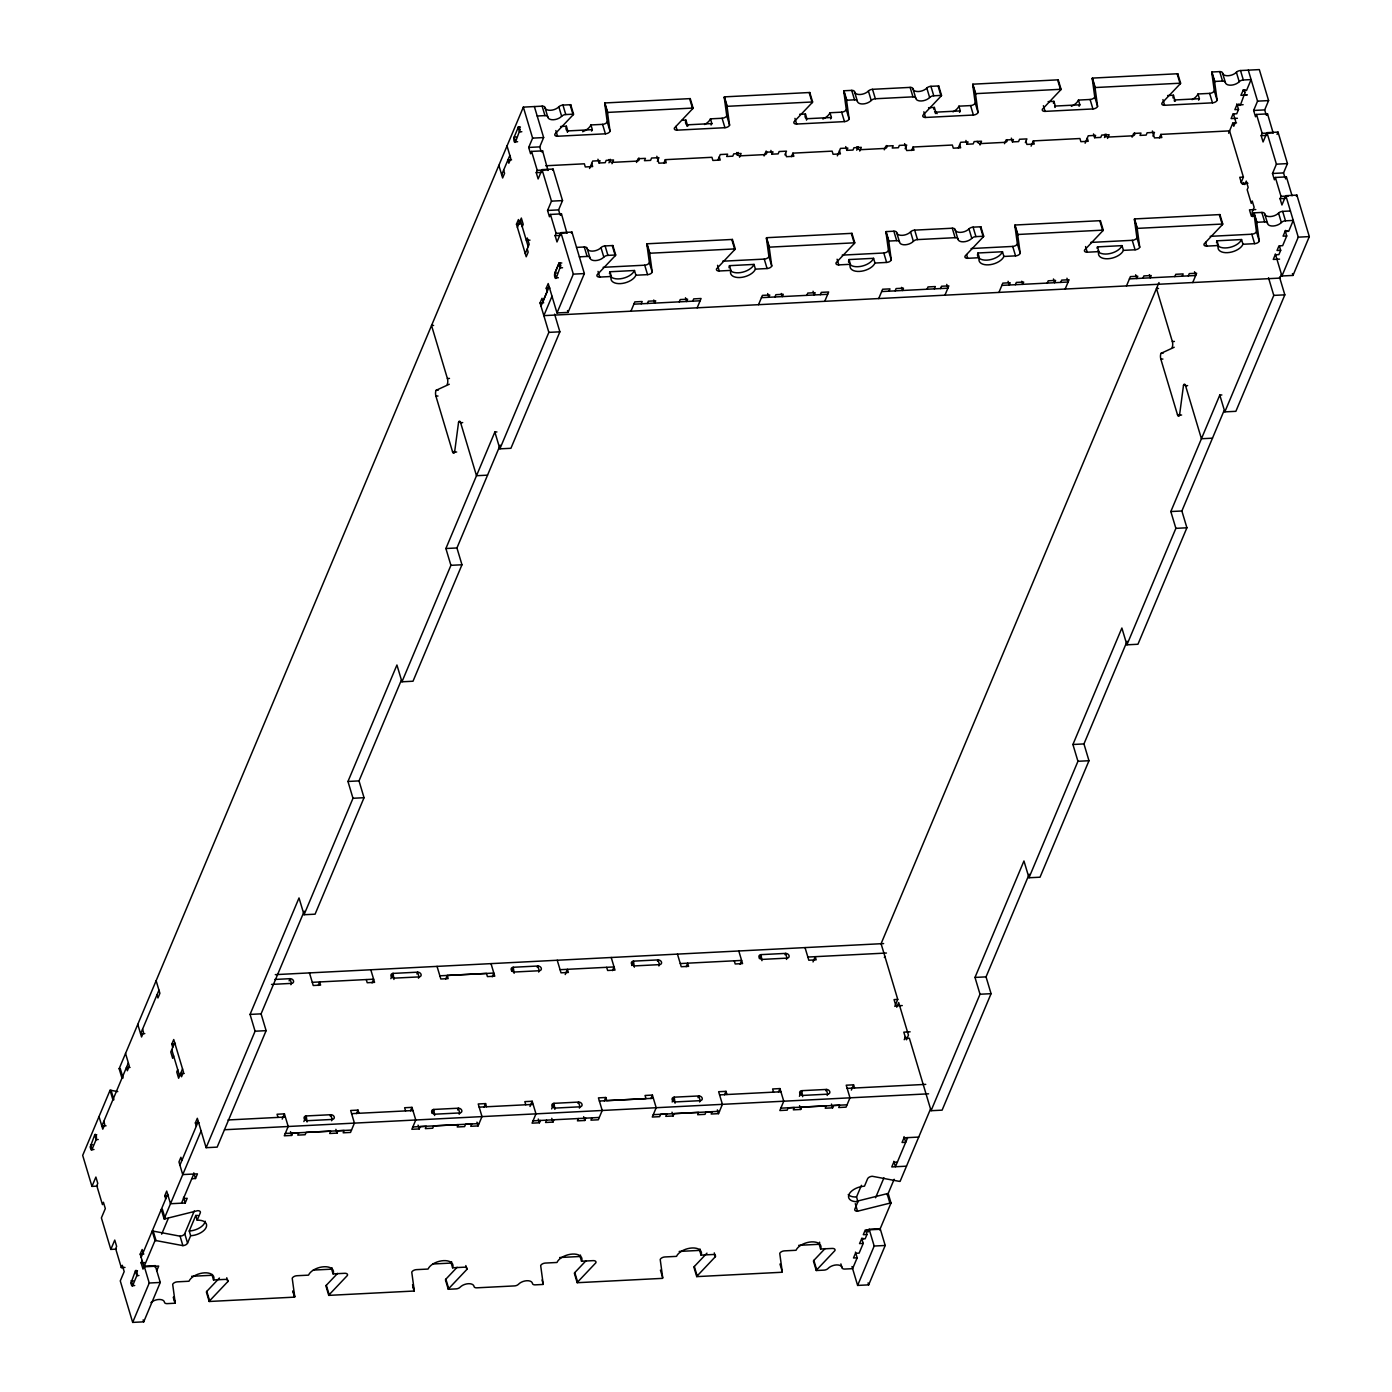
<?xml version="1.0" encoding="UTF-8"?>
<svg xmlns="http://www.w3.org/2000/svg" width="1392" height="1392" viewBox="0 0 1392 1392"><rect width="100%" height="100%" fill="white"/><g stroke="black" fill="none" stroke-linecap="round" stroke-linejoin="round"><path stroke-width="1.5" d="M449.268 384.244L436.114 390.317A3.915 1.34 87.1 0 0 435.905 396.128L452.539 451.704A3.915 1.34 87.1 0 0 454.61 452.104L458.56 422.333L460.63 422.228M1174.204 347.269L1161.05 353.324A3.915 1.34 87.1 0 0 1160.841 359.153L1177.493 414.729A3.915 1.34 87.1 0 0 1179.546 415.129L1183.496 385.358L1185.566 385.253M1285.564 230.359L1283.059 236.153L1286.73 235.961L1285.321 231.229M96.779 1134.793L94.708 1134.898L90.289 1146.921M520.417 127.003L518.346 127.107L514.153 137.095A2.941 1.009 87.1 0 0 514.118 141.218A2.941 1.009 87.1 0 0 515.562 141.827L519.982 129.804M137.495 1270.809L135.424 1270.913L131.005 1282.937M561.811 262.984L559.062 263.123L554.851 273.11L556.295 277.913L560.698 265.82M1238.95 103.774A2.941 1.009 87.1 0 0 1240.498 104.852L1244.918 92.829M1285.408 230.881L1287.478 230.776M117.781 1091.606L111.064 1090.336A3.915 2.14 -16.7 0 0 110.055 1090.284L82.685 1155.395L91.959 1186.384L97.492 1186.106M119.155 1068.673A3.915 2.14 -16.7 0 0 120.251 1068.517L123.07 1077.965A3.915 2.14 -16.7 0 1 121.974 1078.121L119.155 1068.673L523.34 107.132L542.132 106.157A3.915 2.14 -16.7 0 1 544.951 107.532A7.847 4.28 -16.7 0 0 550.588 110.281A7.847 4.28 -16.7 0 0 558.836 106.819A3.915 2.14 -16.7 0 1 562.942 105.096L570.72 104.696L573.539 114.161A3.915 2.14 -16.7 0 1 573.104 114.823L554.869 134.102A3.915 2.14 -16.7 0 0 557.566 136.242L605.398 133.806A3.915 2.14 -16.7 0 0 610.061 131.283L607.573 113.065L604.754 103.617A3.915 2.14 -16.7 0 1 604.876 102.956L690.241 98.606L693.077 108.054A3.915 2.14 -16.7 0 1 692.642 108.733L674.407 128.012A3.915 2.14 -16.7 0 0 677.104 130.152L724.936 127.699A3.915 2.14 -16.7 0 0 729.599 125.193L727.111 106.975L724.275 97.527A3.915 2.14 -16.7 0 1 724.414 96.866L809.779 92.498L812.615 101.964A3.915 2.14 -16.7 0 1 812.18 102.625L793.927 121.904A3.915 2.14 -16.7 0 0 796.642 124.045L844.474 121.609A3.915 2.14 -16.7 0 0 849.137 119.086L846.649 100.868L843.813 91.42A3.915 2.14 -16.7 0 1 843.952 90.758L851.713 90.376A3.915 2.14 -16.7 0 1 854.531 91.75A7.847 4.28 -16.7 0 0 860.152 94.499A7.847 4.28 -16.7 0 0 868.399 91.037A3.915 2.14 -16.7 0 1 872.523 89.314L910.124 87.383A3.915 2.14 -16.7 0 1 912.943 88.757A7.847 4.28 -16.7 0 0 918.581 91.524A7.847 4.28 -16.7 0 0 926.811 88.061A3.915 2.14 -16.7 0 1 930.935 86.321L938.695 85.939L941.531 95.387A3.915 2.14 -16.7 0 1 941.096 96.065L922.861 115.327A3.915 2.14 -16.7 0 0 925.558 117.467L973.391 115.031A3.915 2.14 -16.7 0 0 978.054 112.508L975.566 94.291L972.73 84.842A3.915 2.14 -16.7 0 1 972.869 84.181L1058.233 79.831L1061.069 89.279A3.915 2.14 -16.7 0 1 1060.634 89.958L1042.382 109.237A3.915 2.14 -16.7 0 0 1045.096 111.377L1092.929 108.941A3.915 2.14 -16.7 0 0 1097.592 106.418L1095.104 88.201L1092.268 78.752A3.915 2.14 -16.7 0 1 1092.407 78.091L1177.771 73.741L1180.607 83.189A3.915 2.14 -16.7 0 1 1180.172 83.868L1161.92 103.13A3.915 2.14 -16.7 0 0 1164.617 105.287L1212.467 102.834A3.915 2.14 -16.7 0 0 1217.13 100.328L1214.642 82.111L1211.806 72.645A3.915 2.14 -16.7 0 1 1211.927 72.001L1219.705 71.601A3.915 2.14 -16.7 0 1 1222.507 72.976A7.847 4.28 -16.7 0 0 1228.144 75.725A7.847 4.28 -16.7 0 0 1236.392 72.262A3.915 2.14 -16.7 0 1 1240.516 70.54L1259.325 69.6L1268.599 100.589L1264.684 109.898L1266.215 115.014M93.995 1149.496L91.924 1149.618L96.135 1139.613A2.941 1.009 87.1 0 0 96.152 1135.507A2.941 1.009 87.1 0 0 94.708 1134.898L96.135 1139.613L98.206 1139.509M128.36 1062.931L101.842 1126.024L106.053 1125.815M158.966 990.147L140.609 1033.821L144.803 1033.612M501.677 174.8L509.837 155.399M91.959 1186.384L95.891 1177.058L97.771 1183.374L96.796 1185.706L102.451 1204.602L103.426 1202.27L105.322 1208.569L101.39 1217.896L110.821 1249.407L116.354 1249.129M547.961 170.485L542.602 150.858L531.57 151.415L530.578 153.746L528.699 147.448L532.614 138.121L523.34 107.132M541.036 151.206L539.731 146.873L543.646 137.564L534.371 106.558M542.045 152.163L542.602 150.858M560.141 215.012L558.592 209.896L562.525 200.587L553.094 169.076L542.045 169.633L538.13 178.959L536.251 172.643L537.225 170.329L531.57 151.415M172.73 1047.341L171.79 1044.191L173.739 1039.528L183.483 1072.084L181.534 1076.747L180.595 1073.597L184.266 1073.406M527.237 248.959L528.177 252.126L526.211 256.772L516.467 224.216L518.433 219.553L519.373 222.703M174.696 1042.678L170.764 1052.004L172.66 1058.303L173.635 1055.971M517.406 227.366L521.339 218.057L523.218 224.356L522.244 226.687M552.589 170.242L553.094 169.076M177.724 1069.63L176.749 1071.962L178.628 1078.261L182.543 1068.934M525.271 253.622L529.186 244.313L527.307 238.015L526.333 240.329L530.004 240.155M110.821 1249.407L114.753 1240.081L116.632 1246.379L115.658 1248.711L121.313 1267.625L124.984 1267.433M566.944 233.212L561.463 213.863L550.432 214.438L549.44 216.769L547.561 210.453L551.476 201.144L542.045 169.633M560.906 215.186L561.463 213.863M121.313 1267.625L122.287 1265.293L124.184 1271.592L120.269 1280.918L132.675 1322.4L143.724 1321.843L160.271 1282.45L155.243 1265.641L144.211 1266.215L149.24 1283.024L132.675 1322.4M554.608 314.174L559.88 331.818L510.916 448.294L499.885 448.85L548.848 332.375L540.044 302.969L542.01 298.306L542.95 301.455L547.195 291.363L546.238 288.214L548.204 283.55L557.009 312.956L568.04 312.4L584.362 273.58L571.955 232.081L560.906 232.655L556.991 241.964L555.112 235.666L556.087 233.334L550.432 214.438M589.564 168.502L592.696 161.054L600.056 160.672L599.065 163.003L605.207 162.69L606.181 160.358L613.541 159.976L611.975 163.717M156.739 1270.722L158.705 1266.059L143.985 1266.824L140.192 1254.175L142.158 1249.511L143.098 1252.661M165.7 1198.895L164.761 1195.728L166.709 1191.082L170.503 1203.732L185.223 1202.984L187.189 1198.321L183.5 1198.512M196.307 1126.093L195.367 1122.944L197.316 1118.281L206.12 1147.687L217.152 1147.13L266.116 1030.654L261.087 1013.846L304.239 911.186M141.149 1257.359L167.666 1194.266M179.916 1165.156L198.273 1121.482M571.451 233.247L571.955 232.081M541.001 306.188L549.161 286.769M558.349 277.739L556.278 277.843A2.941 1.009 87.1 0 1 554.834 277.234A2.941 1.009 87.1 0 1 554.851 273.11L558.958 263.488L560.367 268.204M194.271 1210.953L184.736 1233.66A3.915 2.14 -16.7 0 1 180.073 1236.183L153.207 1231.12A3.915 2.14 -16.7 0 0 152.198 1231.085L155.034 1240.533L142.993 1269.104L141.097 1262.805L142.088 1260.473M155.034 1240.533A3.915 2.14 -16.7 0 1 156.043 1240.585L182.891 1245.631A3.915 2.14 -16.7 0 0 187.555 1243.108L190.652 1235.731A13.085 7.134 -16.7 0 0 206.19 1227.344A13.085 7.134 -16.7 0 0 197.194 1220.21L200.291 1212.832A3.915 2.14 -16.7 0 0 197.594 1210.692L165.213 1218.766A3.915 2.14 -16.7 0 1 164.117 1218.905L201.109 1130.93M206.12 1147.687L255.084 1031.211L250.055 1014.42L299.019 897.944L304.048 914.735L315.079 914.179L364.043 797.703L359.014 780.895L401.331 680.218M304.048 914.735L352.994 798.277L347.965 781.469L396.929 664.993L401.957 681.802L413.006 681.227L461.97 564.769L456.941 547.961L500.163 445.127M401.957 681.802L450.921 565.326L445.892 548.518L494.856 432.042L496.927 431.938M551.998 296.235L543.837 315.636L998.917 292.424L1002.832 283.115L1010.192 282.733L1009.217 285.064L1008.086 281.288M608.948 162.829L610.409 159.332M161.663 1234.165L168.362 1218.244M154.721 1266.911L155.243 1265.641M181.534 1203.123L193.766 1173.995M557.009 312.956L573.33 274.137L560.906 232.655M191.818 1178.711L195.506 1178.519L197.455 1173.856L182.735 1174.57M289.118 980.873L290.023 978.68A2.941 2.245 22.8 0 1 293.503 980.908A2.941 2.245 22.8 0 1 291.45 983.413L290.893 984.718M636.509 162.464L638.075 158.723L645.436 158.357L644.461 160.689L650.586 160.376L651.56 158.044L658.921 157.661L657.355 161.402M190.652 1235.731L189.242 1231.015L195.767 1215.477A13.085 7.134 -16.7 0 1 197.942 1215.494M318.194 985.466L319.655 981.969L320.595 985.118L313.235 985.501L309.459 972.869M663.862 163.16L665.324 159.662L711.938 157.296L712.878 160.445L720.238 160.063L719.299 156.913M282.211 1119.098L284.42 1113.861L277.06 1114.244L278 1117.393M630.924 311.199L634.839 301.89L642.199 301.507L641.225 303.839M284.42 1113.861L288.196 1126.493L284.281 1135.802L291.641 1135.437L292.616 1133.105L298.758 1132.792L297.766 1135.124L305.126 1134.741L306.118 1132.409L330.635 1131.157L329.66 1133.488L337.021 1133.123L337.995 1130.791L344.137 1130.478L343.163 1132.81L350.523 1132.427L354.421 1123.083L350.662 1110.485L358.005 1110.103L358.962 1113.252M647.367 303.526L648.341 301.194L655.702 300.811L654.71 303.143L653.77 299.993M303.874 1121.569L306.205 1115.949L330.757 1114.714A2.941 2.245 22.8 0 1 334.219 1116.923A2.941 2.245 22.8 0 1 332.166 1119.429L331.609 1120.734M307.075 1121.987L306.223 1115.966A2.941 2.245 22.8 0 0 304.152 1118.455A2.941 2.245 22.8 0 0 307.632 1120.682L332.166 1119.446L330.757 1114.714L330.2 1116.001M372.064 982.926L373.63 979.185L312.295 982.317M717.907 160.132L720.256 154.547L727.616 154.164L726.641 156.496L732.766 156.182L733.758 153.851L741.118 153.468L739.552 157.209M390.856 978.646L393.066 973.408L417.6 972.173A2.941 2.245 22.8 0 1 421.063 974.4A2.941 2.245 22.8 0 1 419.009 976.906L418.47 978.211M737.081 155.051L738.178 152.441M393.936 979.463L393.066 973.408M679.244 301.89L680.236 299.558L687.596 299.193L686.604 301.525L685.473 297.731M692.746 301.211L693.721 298.88L701.081 298.497L697.166 307.823M356.543 1113.6L358.005 1110.103M416.869 973.93L417.6 972.173L419.009 976.871M764.086 155.956L765.652 152.233L773.012 151.85L772.021 154.181L778.163 153.868L779.137 151.537L786.497 151.154L784.931 154.895M445.753 978.959L447.232 975.461L486.469 973.443L487.426 976.592L494.769 976.21L491.011 963.612M791.422 156.652L792.901 153.155L832.138 151.136L833.077 154.286L840.437 153.903L839.498 150.754M410.518 1110.851L411.98 1107.353L404.62 1107.736L405.577 1110.886M758.501 304.691L762.416 295.382L769.776 295L768.802 297.331L767.671 293.555M411.98 1107.353L415.773 1119.986L411.841 1129.295L419.201 1128.929L420.193 1126.598L426.317 1126.285L425.343 1128.616L432.703 1128.233L433.678 1125.902L458.212 1124.649L457.237 1126.981L464.597 1126.615L465.572 1124.284L471.714 1123.97L470.722 1126.302L478.082 1125.919L481.997 1116.575L478.222 1103.978L485.582 1103.595L486.521 1106.744M774.926 297.018L775.901 294.686L783.261 294.304L782.287 296.635L781.347 293.486M432.129 1113.374L433.782 1109.441L458.316 1108.206A2.941 2.245 22.8 0 1 461.779 1110.416A2.941 2.245 22.8 0 1 459.725 1112.921L459.186 1114.226M492.263 976.784L493.829 973.06L439.855 975.809M837.34 155.869L840.472 148.405L847.832 148.039L846.858 150.353L852.983 150.058L853.957 147.726L861.317 147.343L859.751 151.067M434.652 1115.479L433.782 1109.459A2.941 2.245 22.8 0 0 431.729 1111.947A2.941 2.245 22.8 0 0 435.191 1114.174L459.743 1112.939L458.316 1108.206L457.585 1109.946M511.612 971.198L513.265 967.266L537.799 966.013A2.941 2.245 22.8 0 1 541.279 968.24A2.941 2.245 22.8 0 1 539.226 970.746L538.669 972.051M856.724 150.197L858.203 146.699M514.135 973.304L513.265 967.266A2.941 2.245 22.8 0 0 511.212 969.772A2.941 2.245 22.8 0 0 514.692 971.999L539.226 970.746L537.799 966.013L537.26 967.336M806.821 295.382L807.795 293.068L815.155 292.685L814.181 295.017L813.05 291.241M820.306 294.704L821.297 292.372L828.658 291.989L824.743 301.316M884.285 149.814L885.851 146.09L893.212 145.725L892.237 148.039L898.362 147.726L899.354 145.412L906.714 145.029L905.148 148.753M484.12 1107.092L485.582 1103.595M565.222 974.557L567.431 969.302L568.371 972.451L561.011 972.834L557.235 960.236M911.621 150.493L913.1 147.013L952.354 145.029L953.294 148.178L960.654 147.796L959.714 144.646M530.004 1106.483L532.196 1101.246L524.836 1101.629L525.793 1104.778M878.7 298.567L882.632 289.24L889.993 288.875L889.001 291.189M532.196 1101.246L535.972 1113.844L532.057 1123.17L539.417 1122.787L540.392 1120.456M546.534 1120.142L545.56 1122.474L552.92 1122.109L553.894 1119.777M895.143 290.876L896.117 288.562L903.478 288.179L902.503 290.51L901.564 287.361M551.65 1108.919L553.999 1103.334L578.533 1102.081A2.941 2.245 22.8 0 1 581.995 1104.308A2.941 2.245 22.8 0 1 579.942 1106.814L579.403 1108.119M612.48 970.659L614.046 966.935L560.071 969.685M958.322 147.865L960.689 142.28L968.049 141.897L967.057 144.229L973.199 143.915L974.174 141.584L981.534 141.218L979.968 144.942L980.56 143.585L1005.094 142.332A2.941 2.245 22.8 0 0 1007.077 139.618M554.869 1109.372L553.999 1103.334A2.941 2.245 22.8 0 0 551.945 1105.84A2.941 2.245 22.8 0 0 555.408 1108.067L579.942 1106.814L578.533 1102.081L577.976 1103.386M631.655 965.526L633.482 961.141L658.016 959.906A2.941 2.245 22.8 0 1 661.496 962.133A2.941 2.245 22.8 0 1 659.443 964.639L658.886 965.944M634.352 967.196L633.482 961.141A2.941 2.245 22.8 0 0 631.429 963.664A2.941 2.245 22.8 0 0 634.909 965.891L659.443 964.639L658.016 959.888L657.476 961.228M578.428 1118.524L577.436 1120.856L584.797 1120.473L585.788 1118.141M927.037 289.258L928.012 286.926L935.372 286.561L934.397 288.875M591.913 1117.828L590.939 1120.16L598.299 1119.794L602.214 1110.468L598.438 1097.87L605.798 1097.488L606.738 1100.637L645.992 1098.619L645.053 1095.469L652.413 1095.086L656.189 1107.719L652.274 1117.045L659.634 1116.662L660.608 1114.331L666.733 1114.018L665.759 1116.349L673.119 1115.966L674.093 1113.652L698.627 1112.399L697.653 1114.714L705.013 1114.348L705.988 1112.017L712.13 1111.703L711.155 1114.035L718.516 1113.652L722.413 1104.326L718.637 1091.711L725.998 1091.345L726.955 1094.495M940.522 288.562L941.497 286.247L948.857 285.865L944.942 295.174M1004.502 143.689L1006.068 139.966L1013.428 139.583L1012.454 141.914L1018.579 141.601L1019.553 139.27L1026.913 138.904L1025.347 142.628M604.337 1100.985L605.798 1097.488M686.186 966.692L687.648 963.194L688.588 966.344L681.227 966.727L677.452 954.094M1031.107 146.143L1033.316 140.905L1079.931 138.521L1080.871 141.671L1088.231 141.288L1087.291 138.139M650.934 1098.584L652.413 1095.086M1015.342 284.751L1016.334 282.419L1023.694 282.054L1022.702 284.386L1021.763 281.219M672.179 1101.977L674.198 1097.174L698.749 1095.956A2.941 2.245 22.8 0 1 702.194 1098.149A2.941 2.245 22.8 0 1 700.141 1100.654L699.602 1101.959M675.068 1103.212L674.215 1097.209A2.941 2.245 22.8 0 0 672.145 1099.68A2.941 2.245 22.8 0 0 675.625 1101.907L700.159 1100.672L698.749 1095.956L698.001 1097.679M740.057 964.151L741.623 960.428L680.288 963.56M1085.116 143.219L1088.248 135.772L1095.608 135.389L1094.634 137.721L1100.759 137.408L1101.751 135.076L1109.111 134.711L1107.545 138.434M1104.5 137.547L1105.979 134.05M759.406 958.583L761.059 954.634L785.593 953.398A2.941 2.245 22.8 0 1 789.055 955.625A2.941 2.245 22.8 0 1 787.002 958.131L786.463 959.436M1104.709 137.164L1105.805 134.537M761.929 960.689L761.059 954.634A2.941 2.245 22.8 0 0 759.005 957.157A2.941 2.245 22.8 0 0 762.468 959.384L787.002 958.131L785.593 953.381L785.036 954.721M1047.236 283.133L1048.228 280.801L1055.588 280.418L1054.597 282.75L1053.466 278.974M1060.739 282.437L1061.713 280.105L1069.073 279.74L1065.158 289.049L998.899 292.39M724.536 1094.825L725.998 1091.345M1132.061 137.182L1133.645 133.458L1140.988 133.075L1140.013 135.407L1146.155 135.094L1147.13 132.762L1154.49 132.397L1152.924 136.12M813.015 961.942L815.225 956.687L816.164 959.836L808.804 960.219L805.028 947.587M1159.414 137.878L1160.876 134.398L1229.571 130.883L1243.404 177.097L1241.212 182.335M778.511 1092.076L779.972 1088.579L772.612 1088.962L773.552 1092.111M1142.919 278.243L1143.893 275.912L1151.254 275.546L1150.279 277.878L1149.34 274.711M799.426 1096.287L801.775 1090.667L826.309 1089.449A2.941 2.245 22.8 0 1 829.771 1091.641A2.941 2.245 22.8 0 1 827.718 1094.147L827.161 1095.452M802.645 1096.705L801.775 1090.702A2.941 2.245 22.8 0 0 799.721 1093.172A2.941 2.245 22.8 0 0 803.184 1095.4L827.718 1094.164L826.309 1089.449L825.752 1090.736M779.972 1088.579L783.748 1101.211L779.833 1110.538L787.193 1110.155L788.185 1107.823L794.31 1107.51L793.336 1109.842L800.696 1109.459L801.67 1107.145L826.204 1105.892L825.23 1108.223L832.59 1107.841L833.564 1105.509L839.689 1105.196L838.715 1107.527L846.075 1107.145L849.99 1097.818M1158.997 282.541L881.084 943.706L897.753 999.404L894.812 1006.399M1228.597 133.197L1232.825 123.105L1236.514 122.914M1236.844 103.808L1238.532 109.481L1236.74 113.761L1233.068 113.953L1231.102 118.598L1237.418 118.285M884.355 957.487L884.842 956.321M1174.813 276.625L1175.788 274.294L1183.148 273.911L1182.173 276.242M1273.141 132.919L1267.538 113.883L1256.506 114.44L1255.532 116.771L1253.635 110.473L1257.55 101.146L1248.276 70.139M1188.298 275.929L1189.29 273.598L1196.65 273.232L1192.735 282.541L1126.476 285.882M851.365 1090.075L853.574 1084.838L846.214 1085.203L849.99 1097.836M1266.998 115.188L1267.538 113.883M1284.955 177.654L1283.546 172.921L1287.461 163.595L1278.03 132.101L1266.981 132.658L1263.066 141.967L1261.187 135.668L1262.161 133.336L1256.506 114.44M896.726 1007.216L898.693 1002.553L908.437 1035.109L906.47 1039.772L905.531 1036.622L904.226 1039.72M1242.638 184.336L1243.369 182.578L1243.909 184.353M1244.796 184.562L1246.275 181.082L1248.154 187.381L1247.18 189.712L1251.269 203.354L1252.243 201.022L1254.14 207.338L1252.174 211.984L1252.504 216.595M1277.056 134.415L1278.03 132.101M1292.072 195.802L1286.399 176.888L1275.368 177.463L1274.393 179.794L1272.497 173.478L1276.412 164.169L1266.981 132.658M856.741 1201.261L887.087 1193.692A3.915 2.14 -16.7 0 1 888.183 1193.536L891.019 1203.001A3.915 2.14 -16.7 0 0 889.923 1203.14L857.542 1211.214A3.915 2.14 -16.7 0 1 854.845 1209.074L857.942 1201.696L856.532 1196.963L861.422 1185.323M1285.547 178.924L1286.399 176.888M1275.35 253.936L1281.945 275.981L1292.994 275.425L1309.315 236.605L1296.892 195.106L1285.843 195.68L1281.928 204.989L1280.048 198.691L1281.023 196.359L1275.368 177.463M875.568 1197.764L883.937 1177.841M1296.404 196.272L1296.892 195.106M855.471 1252.121L857.176 1257.794L852.6 1268.669L844.84 1269.052A3.915 2.14 -16.7 0 1 842.021 1267.677A7.847 4.28 -16.7 0 0 836.401 1264.928A7.847 4.28 -16.7 0 0 828.153 1268.39A3.915 2.14 -16.7 0 1 824.029 1270.13L816.269 1270.513L813.433 1261.065A3.915 2.14 -16.7 0 1 813.868 1260.386L825.091 1248.537M861.961 1238.08A2.941 1.009 87.1 0 1 861.787 1238.654L863.214 1243.421L859.125 1253.131L855.454 1253.322L853.487 1257.985L857.176 1257.794M865.841 1230.719L866.972 1234.495L865.163 1238.776L861.491 1238.95M851.974 1266.563L857.629 1285.425L868.66 1284.868L885.208 1245.475L880.179 1228.666L869.147 1229.24L867.929 1232.129L867.216 1229.762M907.671 1137.577L895.439 1166.705L893.821 1161.293M1029.193 874.211L986.041 976.871L991.069 993.679L942.106 1110.155L931.057 1110.712L980.02 994.236L974.992 977.428L1023.955 860.969L1028.984 877.76L1040.015 877.204L1088.979 760.728L1083.95 743.92L1127.102 641.277M1028.984 877.76L1077.947 761.285L1072.919 744.494L1121.882 628.018L1126.911 644.827L1137.943 644.252L1186.906 527.777L1181.878 510.986L1223.951 410.884M1126.911 644.827L1175.875 528.351L1170.829 511.543L1219.792 395.067L1221.863 394.963M1279.561 246.541L1280.692 250.316L1278.9 254.597L1275.211 254.788L1273.262 259.434L1279.561 259.121M1286.73 235.961L1282.658 245.671L1278.97 245.845L1277.021 250.508L1280.692 250.316M887.452 1195.206L894.151 1179.268M879.657 1229.936L880.179 1228.666M857.942 1201.696A13.085 7.134 -16.7 0 1 848.946 1194.562A13.085 7.134 -16.7 0 1 864.484 1186.175L867.581 1178.798A3.915 2.14 -16.7 0 1 872.245 1176.275L899.093 1181.321A3.915 2.14 -16.7 0 0 900.102 1181.373L930.413 1109.267M891.019 1203.001L879.97 1229.275L865.25 1230.023L863.284 1234.687L866.972 1234.495M1281.458 274.224L1279.822 278.104L1192.735 282.541M857.629 1285.425L874.176 1246.031L869.147 1229.24M1279.544 277.199L1284.833 294.843L1235.87 411.319L1224.821 411.875L1273.784 295.4L1268.512 277.756M1281.945 275.981L1298.266 237.162L1285.843 195.68M576.532 247.393L584.292 246.993A3.915 2.14 -16.7 0 1 587.111 248.368A7.847 4.28 -16.7 0 0 592.731 251.117A7.847 4.28 -16.7 0 0 600.979 247.654A3.915 2.14 -16.7 0 1 605.102 245.932L612.863 245.531L615.699 254.997A3.915 2.14 -16.7 0 1 615.264 255.658L597.011 274.937A3.915 2.14 -16.7 0 0 599.726 277.078L611.366 276.486A13.085 7.134 -16.7 0 0 620.38 283.62A13.085 7.134 -16.7 0 0 635.9 275.233L647.558 274.642A3.915 2.14 -16.7 0 0 652.222 272.119L649.733 253.901L646.897 244.453A3.915 2.14 -16.7 0 1 647.036 243.791L732.401 239.441L735.237 248.89A3.915 2.14 -16.7 0 1 734.802 249.568L716.549 268.847A3.915 2.14 -16.7 0 0 719.246 270.988L730.904 270.396A13.085 7.134 -16.7 0 0 739.918 277.53A13.085 7.134 -16.7 0 0 755.438 269.143L767.096 268.534A3.915 2.14 -16.7 0 0 771.76 266.029L769.271 247.811L766.435 238.363A3.915 2.14 -16.7 0 1 766.557 237.701L851.939 233.334L854.775 242.8A3.915 2.14 -16.7 0 1 854.34 243.461L836.087 262.74A3.915 2.14 -16.7 0 0 838.784 264.88L850.442 264.289A13.085 7.134 -16.7 0 0 859.438 271.423A13.085 7.134 -16.7 0 0 874.976 263.036L886.634 262.444A3.915 2.14 -16.7 0 0 891.28 259.921L888.809 241.703L885.973 232.255A3.915 2.14 -16.7 0 1 886.095 231.594L893.855 231.211A3.915 2.14 -16.7 0 1 896.674 232.586A7.847 4.28 -16.7 0 0 902.312 235.335A7.847 4.28 -16.7 0 0 910.559 231.872A3.915 2.14 -16.7 0 1 914.683 230.132L952.285 228.218A3.915 2.14 -16.7 0 1 955.103 229.593A7.847 4.28 -16.7 0 0 960.724 232.36A7.847 4.28 -16.7 0 0 968.971 228.897A3.915 2.14 -16.7 0 1 973.095 227.157L980.855 226.757L983.692 236.222A3.915 2.14 -16.7 0 1 983.257 236.901L965.004 256.163A3.915 2.14 -16.7 0 0 967.701 258.303L979.359 257.711A13.085 7.134 -16.7 0 0 988.372 264.845A13.085 7.134 -16.7 0 0 1003.893 256.459L1015.551 255.867A3.915 2.14 -16.7 0 0 1020.214 253.344L1017.726 235.126L1014.89 225.678A3.915 2.14 -16.7 0 1 1015.012 225.017L1100.393 220.667L1103.23 230.115A3.915 2.14 -16.7 0 1 1102.795 230.794L1084.542 250.073A3.915 2.14 -16.7 0 0 1087.239 252.213L1098.897 251.621A13.085 7.134 -16.7 0 0 1107.893 258.755A13.085 7.134 -16.7 0 0 1123.431 250.369L1135.089 249.777A3.915 2.14 -16.7 0 0 1139.735 247.254L1137.264 229.036L1134.428 219.588A3.915 2.14 -16.7 0 1 1134.55 218.927L1219.931 214.577L1222.75 224.025A3.915 2.14 -16.7 0 1 1222.333 224.704L1204.08 243.965A3.915 2.14 -16.7 0 0 1206.777 246.123L1218.435 245.514A13.085 7.134 -16.7 0 0 1227.431 252.665A13.085 7.134 -16.7 0 0 1242.969 244.261L1254.627 243.67A3.915 2.14 -16.7 0 0 1259.273 241.164L1256.802 222.946L1253.966 213.481A3.915 2.14 -16.7 0 1 1254.088 212.837L1261.848 212.437A3.915 2.14 -16.7 0 1 1264.667 213.811A7.847 4.28 -16.7 0 0 1270.304 216.56A7.847 4.28 -16.7 0 0 1278.552 213.098A3.915 2.14 -16.7 0 1 1282.676 211.375L1290.436 210.975M816.269 1270.513A3.915 2.14 -16.7 0 1 816.704 1269.852L834.939 1250.573A3.915 2.14 -16.7 0 0 832.242 1248.433L820.584 1249.024A13.085 7.134 -16.7 0 0 811.588 1241.89A13.085 7.134 -16.7 0 0 796.05 1250.277L784.409 1250.869A3.915 2.14 -16.7 0 0 779.746 1253.392L782.234 1271.609A3.915 2.14 -16.7 0 1 782.095 1272.253L696.731 1276.621A3.915 2.14 -16.7 0 1 697.166 1275.942L715.401 1256.663A3.915 2.14 -16.7 0 0 712.704 1254.523L701.046 1255.114A13.085 7.134 -16.7 0 0 692.05 1247.98A13.085 7.134 -16.7 0 0 676.529 1256.367L664.871 1256.959A3.915 2.14 -16.7 0 0 660.208 1259.482L662.696 1277.699A3.915 2.14 -16.7 0 1 662.575 1278.361L577.193 1282.711A3.915 2.14 -16.7 0 1 577.628 1282.032L595.88 1262.77A3.915 2.14 -16.7 0 0 593.166 1260.63L581.525 1261.222A13.085 7.134 -16.7 0 0 572.512 1254.07A13.085 7.134 -16.7 0 0 556.991 1262.474L545.333 1263.066A3.915 2.14 -16.7 0 0 540.67 1265.572L543.158 1283.789A3.915 2.14 -16.7 0 1 543.037 1284.451L535.276 1284.851A3.915 2.14 -16.7 0 1 532.457 1283.476A7.847 4.28 -16.7 0 0 526.82 1280.727A7.847 4.28 -16.7 0 0 518.572 1284.19A3.915 2.14 -16.7 0 1 514.448 1285.912L476.847 1287.826A3.915 2.14 -16.7 0 1 474.028 1286.452A7.847 4.28 -16.7 0 0 468.408 1283.702A7.847 4.28 -16.7 0 0 460.16 1287.165A3.915 2.14 -16.7 0 1 456.037 1288.888L448.276 1289.288A3.915 2.14 -16.7 0 1 448.711 1288.609L466.946 1269.347A3.915 2.14 -16.7 0 0 464.249 1267.19L452.591 1267.799A13.085 7.134 -16.7 0 0 443.596 1260.647A13.085 7.134 -16.7 0 0 428.075 1269.052L416.417 1269.643A3.915 2.14 -16.7 0 0 411.754 1272.149L414.242 1290.367A3.915 2.14 -16.7 0 1 414.12 1291.028L328.738 1295.378A3.915 2.14 -16.7 0 1 329.173 1294.717L347.426 1275.437A3.915 2.14 -16.7 0 0 344.711 1273.297L333.071 1273.889A13.085 7.134 -16.7 0 0 324.058 1266.755A13.085 7.134 -16.7 0 0 308.537 1275.142L296.879 1275.733A3.915 2.14 -16.7 0 0 292.216 1278.256L294.704 1296.474A3.915 2.14 -16.7 0 1 294.582 1297.135L209.2 1301.485L206.381 1292.037A3.915 2.14 -16.7 0 1 206.799 1291.358L219.431 1278.013M209.2 1301.485A3.915 2.14 -16.7 0 1 209.635 1300.807L227.888 1281.527L226.757 1277.752M328.738 1295.378L325.902 1285.93A3.915 2.14 -16.7 0 1 326.337 1285.251L337.577 1273.402M448.276 1289.288L445.44 1279.84A3.915 2.14 -16.7 0 1 445.875 1279.161L457.098 1267.294M577.193 1282.711L574.357 1273.262A3.915 2.14 -16.7 0 1 574.792 1272.584L586.032 1260.717M696.731 1276.621L693.895 1267.155A3.915 2.14 -16.7 0 1 694.33 1266.494L706.962 1253.148M537.208 116.006L544.968 115.606A3.915 2.14 -16.7 0 1 547.787 116.98A7.847 4.28 -16.7 0 0 553.407 119.747A7.847 4.28 -16.7 0 0 561.655 116.284A3.915 2.14 -16.7 0 1 565.778 114.544L573.539 114.161M607.573 113.065A3.915 2.14 -16.7 0 1 607.695 112.404L693.077 108.054M727.111 106.975A3.915 2.14 -16.7 0 1 727.233 106.314L812.615 101.964M846.649 100.868A3.915 2.14 -16.7 0 1 846.771 100.224L854.531 99.824A3.915 2.14 -16.7 0 1 857.35 101.198A7.847 4.28 -16.7 0 0 862.988 103.948A7.847 4.28 -16.7 0 0 871.235 100.485A3.915 2.14 -16.7 0 1 875.359 98.762L912.961 96.848A3.915 2.14 -16.7 0 1 915.779 98.223A7.847 4.28 -16.7 0 0 921.4 100.972A7.847 4.28 -16.7 0 0 929.647 97.51A3.915 2.14 -16.7 0 1 933.771 95.787L941.531 95.387M975.566 94.291A3.915 2.14 -16.7 0 1 975.688 93.647L1061.069 89.279M1095.104 88.201A3.915 2.14 -16.7 0 1 1095.226 87.539L1180.607 83.189M1214.642 82.111A3.915 2.14 -16.7 0 1 1214.764 81.449L1222.524 81.049A3.915 2.14 -16.7 0 1 1225.343 82.424A7.847 4.28 -16.7 0 0 1230.98 85.173A7.847 4.28 -16.7 0 0 1239.228 81.71A3.915 2.14 -16.7 0 1 1243.334 79.988L1251.112 79.588L1246.536 90.463L1242.847 90.654M1245.353 90.028L1243.282 90.132L1240.898 95.317L1247.197 94.987M560.558 126.498L566.387 126.202L567.797 130.918A13.085 7.134 -16.7 0 0 567.414 132.327M582.639 131.735A13.085 7.134 -16.7 0 0 590.921 124.949L602.579 124.358A3.915 2.14 -16.7 0 0 607.225 121.835L604.754 103.617M682.045 120.304L685.925 120.095A13.085 7.134 -16.7 0 0 687.926 125.889M704.561 124.514A13.085 7.134 -16.7 0 0 710.459 118.842L722.1 118.25A3.915 2.14 -16.7 0 0 726.763 115.745L724.275 97.527M799.634 114.301L805.463 114.005L806.873 118.72A13.085 7.134 -16.7 0 0 806.49 120.13M822.916 119.016A13.085 7.134 -16.7 0 0 829.997 112.752L841.638 112.16A3.915 2.14 -16.7 0 0 846.301 109.637L843.813 91.42M928.551 107.723L934.38 107.428L935.789 112.16A13.085 7.134 -16.7 0 0 935.407 113.552M953.015 111.847A13.085 7.134 -16.7 0 0 958.914 106.175L970.572 105.583A3.915 2.14 -16.7 0 0 975.218 103.06L972.73 84.842M1048.089 101.633L1053.918 101.338L1055.327 106.053A13.085 7.134 -16.7 0 0 1054.945 107.462M1071.37 106.331A13.085 7.134 -16.7 0 0 1078.452 100.085L1090.093 99.476A3.915 2.14 -16.7 0 0 1094.756 96.97L1092.268 78.752M1167.627 95.526L1173.456 95.23L1174.865 99.963A13.085 7.134 -16.7 0 0 1174.483 101.355M1192.074 99.65A13.085 7.134 -16.7 0 0 1197.99 93.977L1209.631 93.386A3.915 2.14 -16.7 0 0 1214.294 90.863L1211.806 72.645M519.755 131.84L521.826 131.735M1244.709 94.865L1246.78 94.76M567.797 130.918L592.331 129.665L590.921 124.949M686.952 126.22A13.085 7.134 -16.7 0 1 687.335 124.828L711.869 123.575L710.459 118.842M806.873 118.72L831.407 117.485L829.997 112.752M935.789 112.16L960.323 110.908L958.914 106.175M1055.327 106.053L1079.861 104.8L1078.452 100.085M1174.865 99.963L1199.399 98.71L1197.99 93.977M516.223 136.99L514.153 137.095L515.562 141.81L517.633 141.723M532.614 138.121L543.646 137.564M1257.55 101.146L1268.599 100.589M1243.126 104.696L1236.809 105.009L1234.861 109.672L1238.532 109.481M528.699 147.448L539.731 146.873M1253.635 110.473L1264.684 109.898M511.577 159.889L507.889 160.08L508.828 163.229L510.794 158.566L507.019 145.934M545.734 165.77L584.362 163.804L585.301 166.953L592.661 166.57L591.722 163.421M537.225 170.329L548.257 169.754M1262.161 133.336L1273.21 132.779M536.251 172.643L541.766 172.364M1261.187 135.668L1266.703 135.389M551.476 201.144L562.525 200.587M1276.412 164.169L1287.461 163.595M547.561 210.453L558.592 209.896M1272.497 173.478L1283.546 172.921M1243.404 177.097L1239.733 177.289L1241.612 183.587L1247.928 183.274M516.467 224.216L520.156 224.025M556.087 233.334L567.118 232.777M1281.023 196.359L1288.383 195.994M555.112 235.666L560.628 235.387M1280.048 198.691L1285.564 198.412M1255.775 209.531L1249.477 209.844L1251.356 216.143L1255.045 215.969M579.35 256.841L587.111 256.441A3.915 2.14 -16.7 0 1 589.93 257.816A7.847 4.28 -16.7 0 0 595.567 260.582A7.847 4.28 -16.7 0 0 603.815 257.12A3.915 2.14 -16.7 0 1 607.939 255.38L615.699 254.997M649.733 253.901A3.915 2.14 -16.7 0 1 649.855 253.24L735.237 248.89M769.271 247.811A3.915 2.14 -16.7 0 1 769.393 247.15L854.775 242.8M888.809 241.703A3.915 2.14 -16.7 0 1 888.931 241.06L896.692 240.659A3.915 2.14 -16.7 0 1 899.51 242.034A7.847 4.28 -16.7 0 0 905.148 244.783A7.847 4.28 -16.7 0 0 913.378 241.321A3.915 2.14 -16.7 0 1 917.502 239.598L955.103 237.684A3.915 2.14 -16.7 0 1 957.922 239.059A7.847 4.28 -16.7 0 0 963.56 241.808A7.847 4.28 -16.7 0 0 971.807 238.345A3.915 2.14 -16.7 0 1 975.931 236.623L983.692 236.222M1017.726 235.126A3.915 2.14 -16.7 0 1 1017.848 234.482L1103.23 230.115M1137.264 229.036A3.915 2.14 -16.7 0 1 1137.386 228.375L1222.75 224.025M1256.802 222.946A3.915 2.14 -16.7 0 1 1256.924 222.285L1264.684 221.885A3.915 2.14 -16.7 0 1 1267.503 223.259A7.847 4.28 -16.7 0 0 1273.123 226.009A7.847 4.28 -16.7 0 0 1281.371 222.546A3.915 2.14 -16.7 0 1 1285.495 220.823L1293.255 220.423L1288.696 231.298L1285.007 231.49M560.471 267.856L562.542 267.751M603.136 267.316L644.722 265.193A3.915 2.14 -16.7 0 0 649.385 262.67L646.897 244.453M722.657 261.209L764.26 259.086A3.915 2.14 -16.7 0 0 768.923 256.563L766.435 238.363M842.195 255.119L883.798 252.996A3.915 2.14 -16.7 0 0 888.461 250.473L885.973 232.255M971.111 248.542L1012.715 246.419A3.915 2.14 -16.7 0 0 1017.378 243.896L1014.89 225.678M1090.649 242.434L1132.253 240.311A3.915 2.14 -16.7 0 0 1136.916 237.806L1134.428 219.588M1210.187 236.344L1251.791 234.221A3.915 2.14 -16.7 0 0 1256.454 231.698L1253.966 213.481M554.851 273.11L556.922 273.006M609.539 273.876A13.085 7.134 -16.7 0 1 609.957 271.753L634.491 270.5L635.9 275.233M729.06 267.769A13.085 7.134 -16.7 0 1 729.495 265.663L754.029 264.41L755.438 269.143M848.685 262.375A13.085 7.134 -16.7 0 1 849.033 259.556L873.567 258.32L874.976 263.036M979.359 257.711L977.95 252.996L1002.484 251.743L1003.893 256.459M1097.087 248.298A13.085 7.134 -16.7 0 1 1097.488 246.889L1122.022 245.636L1123.431 250.369M1216.591 242.904A13.085 7.134 -16.7 0 1 1217.026 240.799L1241.56 239.546L1242.969 244.261M573.33 274.137L584.362 273.58M1298.266 237.162L1309.315 236.605M546.238 288.214L549.927 288.022M540.044 302.969L543.715 302.777M633.847 304.169L700.089 300.794M761.424 297.662L827.666 294.286M881.641 291.554L947.882 288.179L946.751 284.386M1001.84 285.395L1068.082 282.019L1066.951 278.226M1129.417 278.887L1195.658 275.512L1194.527 271.736M1065.158 289.049L1126.493 285.917L1130.408 276.608L1137.769 276.225L1136.794 278.557L1135.646 274.781M433.608 325.415L431.537 325.519L447.406 378.52A3.915 1.34 87.1 0 1 447.197 384.349M1158.544 288.44L1156.474 288.544L1172.342 341.545A3.915 1.34 87.1 0 1 1172.134 347.374M548.848 332.375L559.88 331.818M1273.784 295.4L1284.833 294.843M447.406 378.52L449.477 378.415M1172.342 341.545L1174.413 341.44M436.114 390.317L438.184 390.212M1161.05 353.324L1163.12 353.22M435.905 396.128L437.975 396.024M1160.841 359.153L1162.912 359.049M458.56 422.333A3.915 1.34 87.1 0 1 460.63 422.733L462.701 422.611M1183.496 385.358A3.915 1.34 87.1 0 1 1185.566 385.741L1187.637 385.636M452.539 451.704L454.61 451.6M1177.493 414.729L1179.546 414.625M454.61 452.104L456.68 452M1179.546 415.129L1181.617 415.025M487.531 475.159L476.499 475.716L460.63 422.733M1212.484 438.184L1201.435 438.741L1185.566 385.741M445.892 548.518L456.941 547.961M1170.829 511.543L1181.878 510.986M450.921 565.326L461.97 564.769M1175.875 528.351L1186.906 527.777M347.965 781.469L359.014 780.895M1072.919 744.494L1083.95 743.92M352.994 798.277L364.043 797.703M1077.947 761.285L1088.979 760.728M275.285 974.644L883.624 943.585M274.694 979.463L290.023 978.68L291.433 983.378L271.51 984.422M419.009 976.906L394.475 978.124A2.941 2.245 22.8 0 1 391.013 975.931A2.941 2.245 22.8 0 1 393.066 973.426M807.847 957.052L886.443 953.033M250.055 1014.42L261.087 1013.846M974.992 977.428L986.041 976.871M255.084 1031.211L266.116 1030.654M980.02 994.236L991.069 993.679M897.753 999.404L894.064 999.595L895.943 1005.894L902.26 1005.563M171.79 1044.191L175.462 1044M130.082 1067.403L126.411 1067.594L127.351 1070.744L129.299 1066.098L125.541 1053.483M910.124 1031.82L903.808 1032.151L905.705 1038.449L909.376 1038.258L931.057 1110.712M228.01 1119.968L285.36 1117.028M351.602 1113.652L412.937 1110.538M479.179 1107.145L533.153 1104.395M599.378 1101.02L653.353 1098.271M719.594 1094.895L780.929 1091.763M847.171 1088.387L925.767 1084.368M195.367 1122.944L199.039 1122.752M224.477 1129.747L928.586 1093.816M285.256 1133.453L351.48 1130.078M412.815 1126.946L479.057 1123.57M653.248 1114.679L719.473 1111.303M780.808 1108.171L847.049 1104.796M533.032 1120.838L599.273 1117.463M90.515 1144.885L92.585 1144.781M918.72 1137.073L904 1137.821L902.051 1142.484L905.722 1142.293L904.034 1136.62M164.761 1195.728L168.432 1195.554M897.405 1162.094L893.716 1162.285L891.767 1166.931L906.488 1166.183M140.192 1254.175L143.881 1253.983M141.097 1262.805L144.785 1262.614M138.904 1275.524L136.834 1275.629L132.64 1285.634L134.711 1285.512M863.858 1238.549L861.787 1238.654L859.525 1243.613L863.214 1243.421M191.661 1276.307L212.106 1275.263A13.085 7.134 -16.7 0 0 212.35 1274.567M313.252 1270.096L331.644 1269.156A13.085 7.134 -16.7 0 0 332.044 1267.764M432.79 1264.006L451.182 1263.066A13.085 7.134 -16.7 0 0 451.582 1261.657M559.654 1257.533L580.099 1256.489A13.085 7.134 -16.7 0 0 580.499 1255.079M679.192 1251.443L699.637 1250.399A13.085 7.134 -16.7 0 0 700.037 1248.989M798.73 1245.335L819.175 1244.291A13.085 7.134 -16.7 0 0 819.592 1242.186M131.231 1280.901L133.301 1280.797M149.24 1283.024L160.271 1282.45M874.176 1246.031L885.208 1245.475M150.91 1302.634A7.847 4.28 -16.7 0 1 159.106 1299.484A7.847 4.28 -16.7 0 1 164.465 1302.251A3.915 2.14 -16.7 0 0 167.284 1303.625L175.044 1303.225A3.915 2.14 -16.7 0 0 175.166 1302.564L172.678 1284.346A3.915 2.14 -16.7 0 1 177.341 1281.841L188.999 1281.232A13.085 7.134 -16.7 0 1 204.52 1272.845A13.085 7.134 -16.7 0 1 213.533 1279.979L225.173 1279.387A3.915 2.14 -16.7 0 1 227.888 1281.527M1240.516 70.54L1243.334 79.988M1282.676 211.375L1285.495 220.823M1236.392 72.262L1239.228 81.71M1278.552 213.098L1281.371 222.546M1292.437 273.58L1292.994 275.425M1222.507 72.976L1225.343 82.424M1264.667 213.811L1267.503 223.259M1233.382 113.709L1235.731 121.591L1233.782 126.254L1232.825 123.105M1219.705 71.601L1222.524 81.049M1261.848 212.437L1264.684 221.885M1211.927 72.001L1214.764 81.449M1254.088 212.837L1256.924 222.285M1214.294 90.863L1217.13 100.328M1256.454 231.698L1259.273 241.164M1209.631 93.386L1212.467 102.834M1251.791 234.221L1254.627 243.67M1180.172 83.868L1177.336 74.402A3.915 2.14 -16.7 0 0 1177.771 73.741M1222.333 224.704L1219.496 215.238A3.915 2.14 -16.7 0 0 1219.931 214.577M1217.026 240.799L1218.435 245.514M1162.929 99.615L1164.617 105.287M1205.646 242.33L1206.777 246.123M1160.876 134.398L1161.833 137.547L1154.473 137.912L1152.385 130.987M1219.792 395.067L1224.821 411.875M1092.407 78.091L1095.226 87.539M1134.55 218.927L1137.386 228.375M1094.756 96.97L1097.592 106.418M1136.916 237.806L1139.735 247.254M1090.093 99.476L1092.929 108.941M1132.253 240.311L1135.089 249.777M1093.503 133.945L1094.634 137.721M1060.634 89.958L1057.798 80.51A3.915 2.14 -16.7 0 0 1058.233 79.831M1102.795 230.794L1099.958 221.345A3.915 2.14 -16.7 0 0 1100.393 220.667M1097.488 246.889L1098.897 251.621M1043.391 105.705L1045.096 111.377M1085.551 246.541L1087.239 252.213M1033.316 140.905L1034.256 144.055L1026.896 144.42L1025.956 141.271M1011.323 138.139L1012.454 141.914M972.869 84.181L975.688 93.647M1015.012 225.017L1017.848 234.482M975.218 103.06L978.054 112.508M1017.378 243.896L1020.214 253.344M970.572 105.583L973.391 115.031M1012.715 246.419L1015.551 255.867M965.926 140.453L967.057 144.229M941.096 96.065L938.26 86.6A3.915 2.14 -16.7 0 0 938.695 85.939M983.257 236.901L980.42 227.435A3.915 2.14 -16.7 0 0 980.855 226.757M930.935 86.321L933.771 95.787M973.095 227.157L975.931 236.623M926.811 88.061L929.647 97.51M968.971 228.897L971.807 238.345M923.853 111.795L925.558 117.467M966.57 254.527L967.701 258.303M912.943 88.757L915.779 98.223M955.103 229.593L957.922 239.059M910.124 87.383L912.961 96.848M952.285 228.218L955.103 237.684M913.1 147.013L914.039 150.162L906.679 150.527L904.609 143.602M872.523 89.314L875.359 98.762M914.683 230.132L917.502 239.598M868.399 91.037L871.235 100.485M910.559 231.872L913.378 241.321M854.531 91.75L857.35 101.198M896.674 232.586L899.51 242.034M851.713 90.376L854.531 99.824M893.855 231.211L896.692 240.659M843.952 90.758L846.771 100.224M886.095 231.594L888.931 241.06M846.301 109.637L849.137 119.086M888.461 250.473L891.28 259.921M841.638 112.16L844.474 121.609M883.798 252.996L886.634 262.444M845.727 146.578L846.858 150.353M812.18 102.625L809.344 93.177A3.915 2.14 -16.7 0 0 809.779 92.498M854.34 243.461L851.504 234.013A3.915 2.14 -16.7 0 0 851.939 233.334M849.033 259.556L850.442 264.289M794.936 118.372L796.642 124.045M837.097 259.208L838.784 264.88M792.901 153.155L793.84 156.304L786.48 156.687L785.54 153.538M770.89 150.406L772.021 154.181M724.414 96.866L727.233 106.314M766.557 237.701L769.393 247.15M726.763 115.745L729.599 125.193M768.923 256.563L771.76 266.029M722.1 118.25L724.936 127.699M764.26 259.086L767.096 268.534M692.642 108.733L689.806 99.284A3.915 2.14 -16.7 0 0 690.241 98.606M734.802 249.568L731.966 240.12A3.915 2.14 -16.7 0 0 732.401 239.441M685.925 120.095L687.335 124.828M729.495 265.663L730.904 270.396M675.973 126.359L677.104 130.152M717.559 265.315L719.246 270.988M665.324 159.662L666.263 162.812L658.903 163.195L656.833 156.269M604.876 102.956L607.695 112.404M647.036 243.791L649.855 253.24M607.225 121.835L610.061 131.283M649.385 262.67L652.222 272.119M602.579 124.358L605.398 133.806M644.722 265.193L647.558 274.642M597.934 159.227L599.065 163.003M573.104 114.823L570.285 105.374A3.915 2.14 -16.7 0 0 570.72 104.696M615.264 255.658L612.428 246.21A3.915 2.14 -16.7 0 0 612.863 245.531M562.942 105.096L565.778 114.544M605.102 245.932L607.939 255.38M887.087 1193.692L889.923 1203.14M853.574 1084.838L854.514 1087.987M609.957 271.753L611.366 276.486M558.836 106.819L561.655 116.284M600.979 247.654L603.815 257.12M555.86 130.57L557.566 136.242M598.021 271.405L599.726 277.078M544.951 107.532L547.787 116.98M587.111 248.368L589.93 257.816M542.132 106.157L544.968 115.606M584.292 246.993L587.111 256.441M831.459 1104.065L832.59 1107.841M855.28 1203.662L857.542 1211.214M868.069 1282.885L868.66 1284.868M518.224 127.368L519.634 132.101M567.501 310.555L568.04 312.4M799.565 1105.683L800.696 1109.459M840.89 1263.901L842.021 1267.677M520.347 220.388L528.212 246.645M738.787 950.962L742.562 963.595L735.202 963.977L734.263 960.828M503.643 170.172L504.583 173.321L502.634 177.985L498.858 165.352M819.175 1244.291L820.584 1249.024M813.868 1260.386L816.704 1269.852M779.972 1264.04L782.234 1271.609M717.367 1109.876L718.516 1113.652M494.856 432.042L499.885 448.85M714.27 1252.887L715.401 1256.663M671.988 1112.191L673.119 1115.966M699.637 1250.399L701.046 1255.114M611.21 957.47L615.003 970.102L607.643 970.485L606.686 967.336M694.33 1266.494L697.166 1275.942M660.434 1270.13L662.696 1277.699M583.666 1116.697L584.797 1120.473M551.771 1118.315L552.92 1122.109M580.099 1256.489L581.525 1261.222M538.286 1119.011L539.417 1122.787M574.792 1272.584L577.628 1282.032M542.027 1280.014L543.158 1283.789M447.232 975.461L448.172 978.611L440.812 978.994L437.036 966.361M476.951 1122.143L478.082 1125.919M465.815 1265.554L466.946 1269.347M418.07 1125.136L419.201 1128.929M370.794 969.737L374.57 982.369L367.21 982.735L366.27 979.585M451.182 1263.066L452.591 1267.799M445.875 1279.161L448.711 1288.609M412.537 1284.694L414.242 1290.367M412.989 1287.252L414.12 1291.028M335.89 1129.33L337.021 1133.123M290.51 1131.644L291.641 1135.437M331.644 1269.156L333.071 1273.889M326.337 1285.251L329.173 1294.717M292.999 1290.802L294.704 1296.474M292.877 1291.463L294.582 1297.135M156.13 980.681L159.906 993.296L157.94 997.96L157 994.81M171.755 1049.672L179.603 1075.929M193.801 1172.847L195.506 1178.519M142.558 1029.158L143.498 1032.307L141.549 1036.97L137.773 1024.373M181.865 1160.458L180.908 1157.291L178.959 1161.955L182.735 1174.604M195.767 1215.477L197.194 1220.21M212.106 1275.263L213.533 1279.979M183.518 1197.311L185.223 1202.984M206.799 1291.358L209.635 1300.807M184.736 1233.66L187.555 1243.108M180.073 1236.183L182.891 1245.631M165.213 1218.766L162.394 1209.3A3.915 2.14 -16.7 0 1 161.298 1209.457L164.117 1218.905M173.478 1296.892L175.166 1302.564M111.064 1090.336L113.9 1099.784A3.915 2.14 -16.7 0 0 112.891 1099.75L110.055 1090.284M153.207 1231.12L156.043 1240.585M173.339 1297.553L175.044 1303.225M103.808 1121.378L104.748 1124.527L102.782 1129.173L99.006 1116.575M143.132 1319.86L143.724 1321.843M90.637 1144.589L92.046 1149.322M131.353 1280.657L132.779 1285.39M1104.587 134.432A2.941 2.245 22.8 0 0 1108.136 137.077L1132.67 135.824A2.941 2.245 22.8 0 0 1134.55 132.901M980.56 143.585A2.941 2.245 22.8 0 1 977.097 141.358M736.664 152.528A2.941 2.245 22.8 0 0 740.144 155.852L764.678 154.599A2.941 2.245 22.8 0 0 766.105 151.032M609.017 159.488A2.941 2.245 22.8 0 0 612.584 162.359L637.118 161.107A2.941 2.245 22.8 0 0 638.858 157.957M856.793 146.821A2.941 2.245 22.8 0 0 860.343 149.692L884.877 148.439A2.941 2.245 22.8 0 0 886.756 145.516M634.491 270.5A13.085 7.134 -16.7 0 1 622.589 278.4A13.085 7.134 -16.7 0 1 610.166 275.912M754.029 264.41A13.085 7.134 -16.7 0 1 742.789 272.136A13.085 7.134 -16.7 0 1 730.174 270.413M873.567 258.32A13.085 7.134 -16.7 0 1 862.327 266.046A13.085 7.134 -16.7 0 1 849.712 264.323M1002.484 251.743A13.085 7.134 -16.7 0 1 986.945 260.13A13.085 7.134 -16.7 0 1 977.95 252.996M1122.022 245.636A13.085 7.134 -16.7 0 1 1110.12 253.535A13.085 7.134 -16.7 0 1 1097.696 251.03M1241.56 239.546A13.085 7.134 -16.7 0 1 1229.658 247.428A13.085 7.134 -16.7 0 1 1217.234 244.94M856.532 1196.963A13.085 7.134 -16.7 0 1 848.215 1194.58M205.163 1221.219A13.085 7.134 -16.7 0 1 189.242 1231.015M559.027 262.931A2.993 1.027 87.1 0 1 560.593 265.802M518.311 126.916A2.993 1.027 87.1 0 1 519.877 129.787M132.675 1285.825A2.993 1.027 87.1 0 1 131.109 1282.954M91.976 1149.809A2.993 1.027 87.1 0 1 90.393 1146.938M1243.247 89.923A2.993 1.027 87.1 0 1 1243.491 89.714M1243.943 89.801A2.993 1.027 87.1 0 1 1244.813 92.812M567.675 131.509A13.085 7.134 -16.7 0 1 566.387 126.202M592.331 129.665A13.085 7.134 -16.7 0 1 591.53 131.092M711.869 123.575A13.085 7.134 -16.7 0 1 711.068 125.002M806.142 118.755A13.085 7.134 -16.7 0 1 805.463 114.005M831.407 117.485A13.085 7.134 -16.7 0 1 830.606 118.894M937.199 113.639A13.085 7.134 -16.7 0 1 934.589 111.569M933.945 109.533A13.085 7.134 -16.7 0 1 934.38 107.428M960.323 110.908A13.085 7.134 -16.7 0 1 959.523 112.317M1055.206 106.645A13.085 7.134 -16.7 0 1 1054.597 106.088M1053.483 103.443A13.085 7.134 -16.7 0 1 1053.918 101.338M1079.861 104.8A13.085 7.134 -16.7 0 1 1079.061 106.227M1175.457 101.024A13.085 7.134 -16.7 0 1 1174.135 99.98M1173.108 98.049A13.085 7.134 -16.7 0 1 1173.456 95.23M1199.399 98.71A13.085 7.134 -16.7 0 1 1198.599 100.137M136.851 1275.681L135.442 1270.948A2.941 1.009 87.1 0 1 136.868 1271.522A2.941 1.009 87.1 0 1 136.834 1275.629"/></g></svg>
